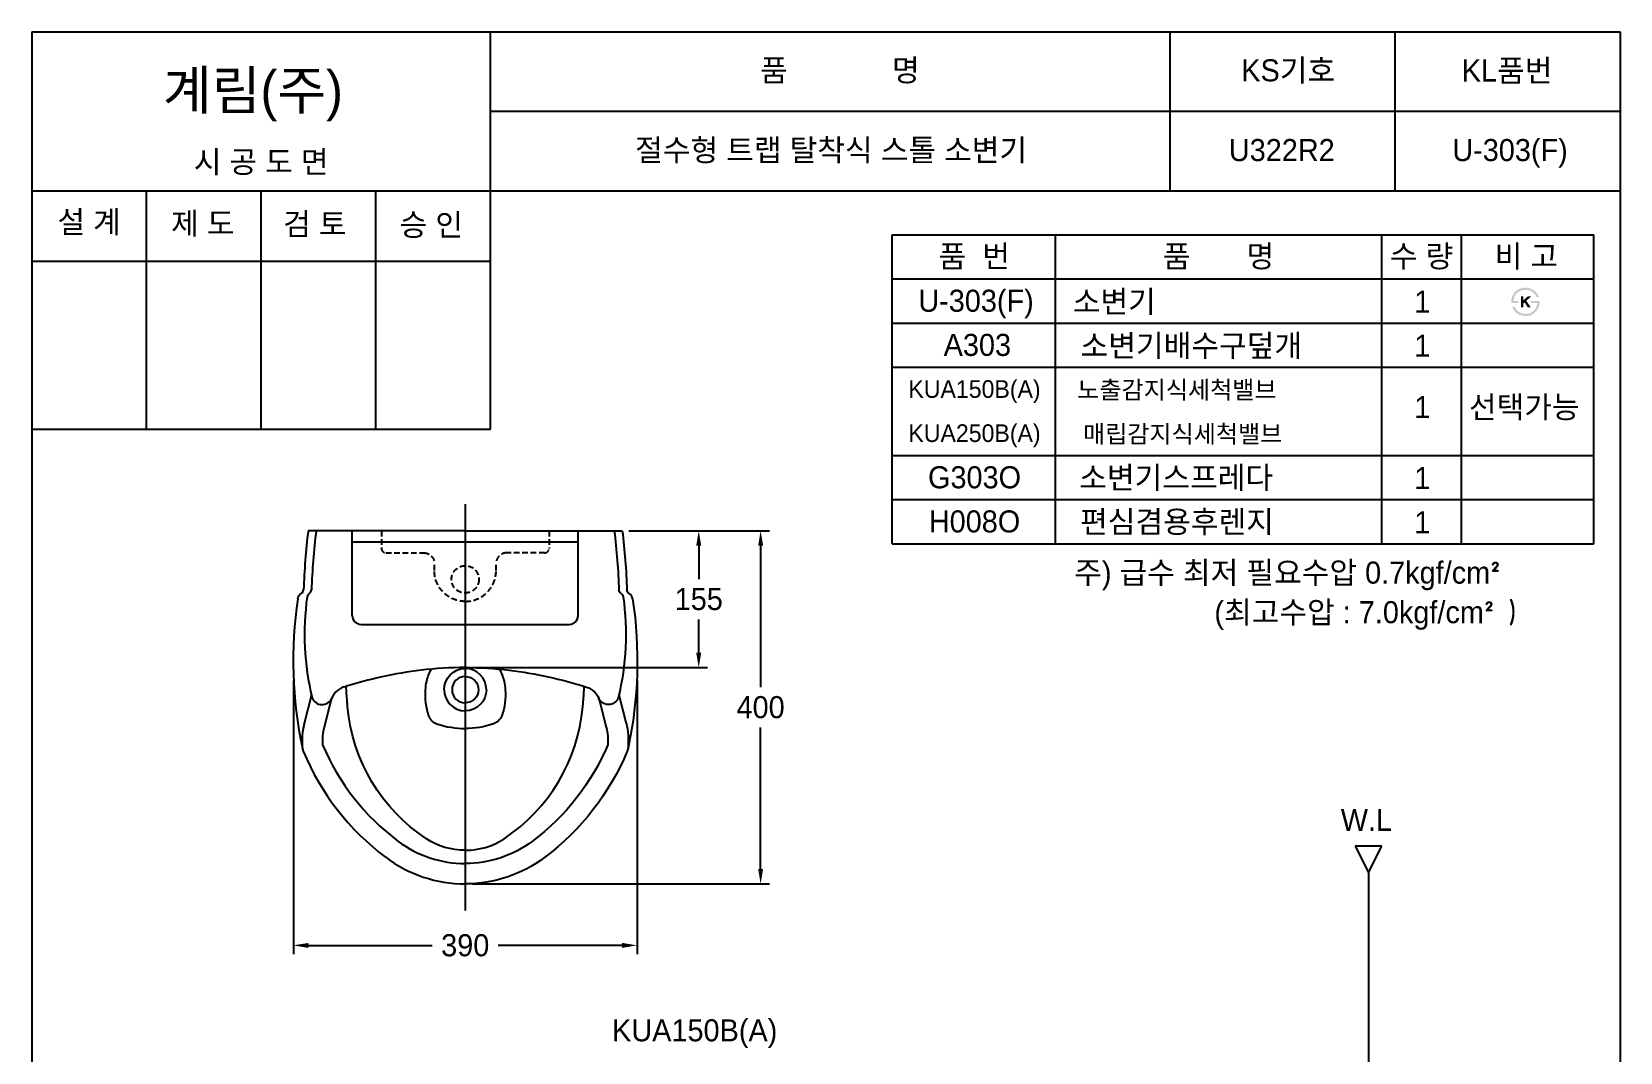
# Model space of a CAD drawing. Header units: millimetres. Extents: x 0 to 3700, y -67 to 2530.
# Drawn here: x 1900 to 3700, y 1374 to 2530 of the extents above; entities that cross this region are included whole.
import ezdxf
from ezdxf.enums import TextEntityAlignment as Align
from ezdxf.lldxf.tags import DXFTag

# ---------------------------------------------------------------- set-up
doc = ezdxf.new("R2010")
doc.units = ezdxf.units.MM
doc.linetypes.add('DASHED2', pattern=[9.525, 6.35, -3.175])
for name, color, linetype in [('TEXT', 7, 'Continuous'), ('내부선 및 부속', 4, 'Continuous'), ('도각라인', 255, 'Continuous'), ('외형선', 3, 'Continuous'), ('점선', 6, 'DASHED2'), ('중심선', 1, 'DASHED'), ('치수선', 7, 'Continuous')]:
    doc.layers.add(name, color=color, linetype=linetype)
doc.styles.add('____', font='')
doc.styles.add('타이틀', font='H2GTRM.TTF', dxfattribs={"height": 25})
doc.styles.get('____').set_extended_font_data('굴림')
tags = doc.linetypes.add('DASHDOT', pattern=[70, 31, -13, 13, -13]).pattern_tags.tags
tags[10:11] = [DXFTag(74, 4), DXFTag(75, 0), DXFTag(340, '0'), DXFTag(46, 0.0), DXFTag(50, 0.0), DXFTag(44, 0.0), DXFTag(45, 0.0)]
tags[8:9] = [DXFTag(74, 4), DXFTag(75, 0), DXFTag(340, '0'), DXFTag(46, 0.0), DXFTag(50, 0.0), DXFTag(44, 0.0), DXFTag(45, 0.0)]
tags[6:7] = [DXFTag(74, 4), DXFTag(75, 0), DXFTag(340, '0'), DXFTag(46, 0.0), DXFTag(50, 0.0), DXFTag(44, 0.0), DXFTag(45, 0.0)]
tags[4:5] = [DXFTag(74, 4), DXFTag(75, 0), DXFTag(340, '0'), DXFTag(46, 0.0), DXFTag(50, 0.0), DXFTag(44, 0.0), DXFTag(45, 0.0)]
tags = doc.linetypes.add('DASHED', pattern=[25.72, 12.86, -12.86]).pattern_tags.tags
tags[6:7] = [DXFTag(74, 4), DXFTag(75, 0), DXFTag(340, '0'), DXFTag(46, 0.0), DXFTag(50, 0.0), DXFTag(44, 0.0), DXFTag(45, 0.0)]
tags[4:5] = [DXFTag(74, 4), DXFTag(75, 0), DXFTag(340, '0'), DXFTag(46, 0.0), DXFTag(50, 0.0), DXFTag(44, 0.0), DXFTag(45, 0.0)]
doc.dimstyles.new('MSADIM', dxfattribs={"dimtxt": 33, "dimasz": 17, "dimexe": 10, "dimexo": 7.5, "dimgap": 10, "dimtad": 0, "dimtih": 1, "dimtoh": 1, "dimdec": 0, "dimzin": 1, "dimdsep": 46, "dimtxsty": '____', "dimcen": 11.25, "dimadec": 0, "dimazin": 0, "dimtfac": 1, "dimtdec": 0, "dimtix": 1, "dimtmove": 0, "dimatfit": 3, "dimfxl": 0, "dimtolj": 1, "dimtzin": 1, "dimarcsym": 0})

# ---------------------------------------------------------------- blocks, each defined once
blk = doc.blocks.new('*D10')
at = {"layer": '치수선', "color": 0, "linetype": 'Continuous', "lineweight": -2}
for p, q in [((2576.7, 1964.7), (2665.8, 1964.7)), ((2655.8, 1947.7), (2655.8, 1910)), ((2655.8, 1826.7), (2655.8, 1864.3)), ((2398.7, 1809.7), (2665.8, 1809.7))]:
    blk.add_line(p, q, dxfattribs=at)
at = {"layer": '치수선', "color": 0, "linetype": 'Continuous'}
for points in [[(2652.9, 1947.7), (2658.6, 1947.7), (2655.8, 1964.7)], [(2652.9, 1826.7), (2658.6, 1826.7), (2655.8, 1809.7)]]:
    blk.add_solid(points, dxfattribs=at)
at = {"layer": '치수선', "color": 0, "linetype": 'Continuous', "insert": (2655.8, 1887.2), "char_height": 25, "attachment_point": 5, "style": '____'}
blk.add_mtext('\\A1;155', dxfattribs=at)
blk = doc.blocks.new('*D11')
at = {"layer": '치수선', "color": 0, "linetype": 'Continuous', "lineweight": -2}
for p, q in [((2576.7, 1964.7), (2735.9, 1964.7)), ((2725.9, 1947.7), (2725.9, 1787.5)), ((2725.9, 1581.7), (2725.9, 1741.9)), ((2398.7, 1564.7), (2735.9, 1564.7))]:
    blk.add_line(p, q, dxfattribs=at)
at = {"layer": '치수선', "color": 0, "linetype": 'Continuous'}
for points in [[(2723.1, 1947.7), (2728.8, 1947.7), (2725.9, 1964.7)], [(2723.1, 1581.7), (2728.8, 1581.7), (2725.9, 1564.7)]]:
    blk.add_solid(points, dxfattribs=at)
at = {"layer": '치수선', "color": 0, "linetype": 'Continuous', "insert": (2725.9, 1764.7), "char_height": 25, "attachment_point": 5, "style": '____'}
blk.add_mtext('\\A1;400', dxfattribs=at)
blk = doc.blocks.new('*D12')
at = {"layer": '치수선', "color": 0, "linetype": 'Continuous', "lineweight": -2}
for p, q in [((2196.4, 1795.2), (2196.4, 1485)), ((2585.9, 1795.2), (2585.9, 1485)), ((2213.4, 1495), (2353.9, 1495)), ((2568.9, 1495), (2428.5, 1495))]:
    blk.add_line(p, q, dxfattribs=at)
at = {"layer": '치수선', "color": 0, "linetype": 'Continuous'}
for points in [[(2213.4, 1497.8), (2213.4, 1492.2), (2196.4, 1495)], [(2568.9, 1497.8), (2568.9, 1492.2), (2585.9, 1495)]]:
    blk.add_solid(points, dxfattribs=at)
at = {"layer": '치수선', "color": 0, "linetype": 'Continuous', "insert": (2391.2, 1495), "char_height": 25, "attachment_point": 5, "style": '____'}
blk.add_mtext('\\A1;390', dxfattribs=at)

msp = doc.modelspace()

# ---------------------------------------------------------------- hatches: boundary and pattern name
at = {"layer": 'TEXT'}
for points in [[(3576.6, 2222.8), (3576.6, 2223.2), (3576.6, 2223.6), (3576.5, 2224), (3576.6, 2224.4), (3576.6, 2224.8), (3576.6, 2225.2), (3576.6, 2225.6), (3576.7, 2226), (3576.7, 2226.4), (3576.8, 2226.8), (3576.8, 2227.2), (3576.9, 2227.6), (3577, 2228), (3577.1, 2228.4), (3577.2, 2228.8), (3577.3, 2229.1), (3577.4, 2229.5), (3577.5, 2229.9), (3577.7, 2230.3), (3577.8, 2230.6), (3578, 2231), (3578.1, 2231.4), (3578.3, 2231.7), (3578.5, 2232.1), (3578.7, 2232.4), (3578.9, 2232.7), (3579.1, 2233.1), (3579.3, 2233.4), (3579.5, 2233.7), (3579.7, 2234), (3580, 2234.3), (3580.5, 2234.9), (3580.8, 2235.2), (3581, 2235.5), (3581.3, 2235.8), (3581.6, 2236.1), (3581.9, 2236.4), (3582.2, 2236.6), (3582.5, 2236.9), (3582.8, 2237.1), (3583.2, 2237.4), (3583.5, 2237.6), (3583.8, 2237.8), (3584.2, 2238), (3584.5, 2238.2), (3584.9, 2238.4), (3585.2, 2238.6), (3585.7, 2238.7), (3586.1, 2238.9), (3586.5, 2239.1), (3586.9, 2239.2), (3587.3, 2239.4), (3587.8, 2239.5), (3588.2, 2239.6), (3588.6, 2239.7), (3589.1, 2239.8), (3589.5, 2239.9), (3590, 2239.9), (3590.5, 2240), (3591, 2240), (3591.4, 2240.1), (3591.9, 2240.1), (3592.4, 2240.1), (3593.2, 2240.1), (3593.6, 2240.1), (3593.9, 2240), (3594.3, 2240), (3594.7, 2240), (3595, 2239.9), (3595.4, 2239.9), (3595.7, 2239.8), (3596.1, 2239.7), (3596.4, 2239.7), (3596.8, 2239.6), (3597.1, 2239.5), (3597.4, 2239.4), (3597.8, 2239.3), (3598.1, 2239.2), (3598.4, 2239.1), (3598.7, 2239), (3599, 2238.9), (3599.4, 2238.7), (3599.7, 2238.6), (3600, 2238.5), (3600.3, 2238.3), (3600.6, 2238.2), (3600.8, 2238), (3601.1, 2237.8), (3601.4, 2237.7), (3601.7, 2237.5), (3602, 2237.3), (3602.2, 2237.1), (3602.5, 2236.9), (3602.8, 2236.7), (3603.2, 2236.4), (3603.6, 2236), (3604, 2235.6), (3604.4, 2235.2), (3604.8, 2234.8), (3605.1, 2234.4), (3605.5, 2234), (3605.8, 2233.6), (3606.1, 2233.1), (3606.4, 2232.6), (3606.7, 2232.2), (3607, 2231.7), (3607.3, 2231.1), (3607.5, 2230.6), (3607.8, 2230.1), (3608, 2229.5), (3608, 2229.5), (3604.9, 2229.5), (3604.9, 2229.5), (3604.8, 2229.7), (3604.8, 2229.9), (3604.7, 2230.1), (3604.6, 2230.2), (3604.6, 2230.4), (3604.5, 2230.6), (3604.4, 2230.7), (3604.3, 2230.9), (3604.2, 2231.1), (3604.1, 2231.2), (3604, 2231.4), (3603.9, 2231.6), (3603.8, 2231.7), (3603.7, 2231.9), (3603.6, 2232.1), (3603.5, 2232.2), (3603.3, 2232.4), (3603.2, 2232.6), (3602.9, 2232.9), (3602.7, 2233.2), (3602.4, 2233.5), (3602.1, 2233.8), (3601.7, 2234.1), (3601.4, 2234.4), (3601, 2234.7), (3600.8, 2234.9), (3600.6, 2235.1), (3600.3, 2235.2), (3600.1, 2235.4), (3599.9, 2235.5), (3599.6, 2235.7), (3599.4, 2235.8), (3599.1, 2236), (3598.9, 2236.1), (3598.6, 2236.2), (3598.4, 2236.4), (3598.1, 2236.5), (3597.9, 2236.6), (3597.6, 2236.7), (3597.4, 2236.8), (3597.1, 2236.9), (3596.8, 2237), (3596.6, 2237), (3596.3, 2237.1), (3596.1, 2237.2), (3595.8, 2237.3), (3595.5, 2237.3), (3595.2, 2237.4), (3595, 2237.4), (3594.7, 2237.5), (3594.4, 2237.5), (3594.1, 2237.5), (3593.8, 2237.6), (3593.6, 2237.6), (3593.3, 2237.6), (3593, 2237.6), (3592.7, 2237.6), (3592.3, 2237.6), (3592, 2237.6), (3591.7, 2237.6), (3591.3, 2237.5), (3591, 2237.5), (3590.7, 2237.5), (3590.3, 2237.4), (3590, 2237.4), (3589.7, 2237.3), (3589.4, 2237.3), (3589.1, 2237.2), (3588.8, 2237.1), (3588.5, 2237), (3588.2, 2237), (3587.9, 2236.9), (3587.6, 2236.8), (3587.3, 2236.7), (3587, 2236.5), (3586.7, 2236.4), (3586.5, 2236.3), (3586.2, 2236.2), (3585.9, 2236), (3585.6, 2235.9), (3585.4, 2235.7), (3585.1, 2235.6), (3584.9, 2235.4), (3584.6, 2235.2), (3584.4, 2235), (3584.1, 2234.9), (3583.9, 2234.7), (3583.7, 2234.5), (3583.4, 2234.3), (3583.2, 2234), (3583, 2233.8), (3582.7, 2233.6), (3582.5, 2233.4), (3582.3, 2233.1), (3582.1, 2232.9), (3581.9, 2232.6), (3581.7, 2232.4), (3581.6, 2232.1), (3581.4, 2231.9), (3581.2, 2231.6), (3581.1, 2231.4), (3580.9, 2231.1), (3580.8, 2230.8), (3580.6, 2230.5), (3580.5, 2230.3), (3580.4, 2230), (3580.3, 2229.7), (3580.2, 2229.4), (3580, 2229.1), (3580, 2228.8), (3579.9, 2228.5), (3579.8, 2228.2), (3579.7, 2227.8), (3579.6, 2227.5), (3579.6, 2227.2), (3579.5, 2226.9), (3579.5, 2226.5), (3579.4, 2226.2), (3579.4, 2225.8), (3579.4, 2225.5), (3579.3, 2225.1), (3579.3, 2225.1), (3584.5, 2225.1), (3584.5, 2225.1), (3584.5, 2225.1), (3584.5, 2222.8), (3584.5, 2222.8), (3584.5, 2222.8), (3576.6, 2222.8)], [(3608.7, 2225.1), (3608.8, 2224.7), (3608.7, 2224.3), (3608.7, 2223.8), (3608.7, 2223.4), (3608.7, 2223), (3608.6, 2222.5), (3608.6, 2222.1), (3608.5, 2221.7), (3608.5, 2221.3), (3608.4, 2220.9), (3608.3, 2220.4), (3608.2, 2220), (3608.1, 2219.6), (3608, 2219.2), (3607.8, 2218.8), (3607.7, 2218.4), (3607.6, 2218), (3607.4, 2217.6), (3607.3, 2217.3), (3607.1, 2216.9), (3606.9, 2216.5), (3606.7, 2216.2), (3606.6, 2215.8), (3606.4, 2215.5), (3606.2, 2215.1), (3605.9, 2214.8), (3605.7, 2214.5), (3605.5, 2214.2), (3605.3, 2213.8), (3605, 2213.5), (3604.8, 2213.2), (3604.5, 2212.9), (3604.2, 2212.6), (3604, 2212.4), (3603.7, 2212.1), (3603.4, 2211.8), (3603.1, 2211.6), (3602.8, 2211.3), (3602.5, 2211.1), (3602.2, 2210.8), (3601.9, 2210.6), (3601.6, 2210.4), (3601.2, 2210.2), (3600.9, 2210), (3600.6, 2209.8), (3600.2, 2209.6), (3599.9, 2209.4), (3599.5, 2209.3), (3599.2, 2209.1), (3598.8, 2209), (3598.4, 2208.8), (3598, 2208.7), (3597.7, 2208.6), (3597.3, 2208.5), (3596.9, 2208.4), (3596.5, 2208.3), (3596.1, 2208.2), (3595.7, 2208.1), (3595.3, 2208.1), (3594.9, 2208), (3594.5, 2208), (3594.1, 2208), (3593.7, 2207.9), (3593.3, 2207.9), (3592.6, 2207.9), (3592, 2208), (3591.3, 2208), (3590.7, 2208.1), (3590.1, 2208.2), (3589.8, 2208.2), (3589.5, 2208.3), (3589.2, 2208.3), (3588.9, 2208.4), (3588.6, 2208.5), (3588.3, 2208.6), (3588, 2208.6), (3587.7, 2208.7), (3587.4, 2208.8), (3587.1, 2208.9), (3586.8, 2209), (3586.6, 2209.1), (3586.3, 2209.2), (3586, 2209.4), (3585.7, 2209.5), (3585.5, 2209.6), (3585.2, 2209.7), (3584.9, 2209.9), (3584.7, 2210), (3584.4, 2210.2), (3584.1, 2210.3), (3583.6, 2210.7), (3583.4, 2210.8), (3583.1, 2211), (3582.8, 2211.2), (3582.6, 2211.4), (3582.4, 2211.6), (3582.1, 2211.8), (3581.9, 2212), (3581.6, 2212.2), (3581.4, 2212.5), (3581.2, 2212.7), (3581, 2212.9), (3580.8, 2213.1), (3580.5, 2213.4), (3580.3, 2213.6), (3580.1, 2213.9), (3579.9, 2214.1), (3579.7, 2214.4), (3579.6, 2214.6), (3579.4, 2214.9), (3579.2, 2215.2), (3579, 2215.5), (3578.8, 2215.7), (3578.7, 2216), (3578.5, 2216.3), (3578.3, 2216.6), (3578.2, 2216.9), (3578, 2217.2), (3577.8, 2217.8), (3577.5, 2218.5), (3577.5, 2218.5), (3580.4, 2218.5), (3580.4, 2218.5), (3580.7, 2218.1), (3580.9, 2217.6), (3581.1, 2217.2), (3581.4, 2216.9), (3581.6, 2216.5), (3581.9, 2216.1), (3582.1, 2215.8), (3582.4, 2215.4), (3582.7, 2215.1), (3582.9, 2214.8), (3583.2, 2214.5), (3583.5, 2214.2), (3583.8, 2213.9), (3584.1, 2213.6), (3584.4, 2213.3), (3584.7, 2213.1), (3584.9, 2212.9), (3585.2, 2212.7), (3585.4, 2212.6), (3585.6, 2212.4), (3585.9, 2212.3), (3586.1, 2212.1), (3586.3, 2212), (3586.6, 2211.9), (3586.8, 2211.7), (3587.1, 2211.6), (3587.3, 2211.5), (3587.6, 2211.4), (3587.9, 2211.3), (3588.1, 2211.2), (3588.4, 2211.1), (3588.7, 2211), (3588.9, 2211), (3589.2, 2210.9), (3589.5, 2210.8), (3589.8, 2210.8), (3590, 2210.7), (3590.3, 2210.7), (3590.6, 2210.6), (3590.9, 2210.6), (3591.2, 2210.6), (3591.5, 2210.5), (3591.8, 2210.5), (3592.1, 2210.5), (3592.4, 2210.5), (3592.7, 2210.5), (3593, 2210.5), (3593.9, 2210.5), (3594.1, 2210.6), (3594.4, 2210.6), (3594.7, 2210.6), (3594.9, 2210.6), (3595.2, 2210.7), (3595.5, 2210.7), (3595.7, 2210.8), (3596, 2210.8), (3596.3, 2210.9), (3596.5, 2210.9), (3596.8, 2211), (3597, 2211.1), (3597.3, 2211.2), (3597.5, 2211.2), (3597.8, 2211.3), (3598, 2211.4), (3598.3, 2211.5), (3598.5, 2211.6), (3598.8, 2211.8), (3599, 2211.9), (3599.2, 2212), (3599.5, 2212.1), (3599.7, 2212.3), (3599.9, 2212.4), (3600.2, 2212.6), (3600.4, 2212.7), (3600.6, 2212.9), (3600.9, 2213), (3601.1, 2213.2), (3601.3, 2213.4), (3601.6, 2213.6), (3601.8, 2213.8), (3602, 2214), (3602.3, 2214.3), (3602.5, 2214.5), (3602.7, 2214.8), (3602.9, 2215), (3603.2, 2215.3), (3603.3, 2215.5), (3603.5, 2215.8), (3603.7, 2216), (3603.9, 2216.3), (3604.1, 2216.6), (3604.2, 2216.9), (3604.4, 2217.2), (3604.5, 2217.4), (3604.7, 2217.7), (3604.8, 2218), (3604.9, 2218.3), (3605.1, 2218.7), (3605.2, 2219), (3605.3, 2219.3), (3605.4, 2219.6), (3605.5, 2220), (3605.6, 2220.3), (3605.6, 2220.6), (3605.7, 2221), (3605.8, 2221.3), (3605.8, 2221.7), (3605.9, 2222.1), (3605.9, 2222.4), (3605.9, 2222.8), (3605.9, 2222.8), (3598.5, 2222.8), (3598.5, 2222.8), (3598.5, 2222.8), (3598.5, 2225.1), (3598.5, 2225.1), (3598.5, 2225.1), (3608.7, 2225.1)], [(3590.3, 2225.8), (3595.1, 2230.2), (3599, 2230.2), (3593.6, 2225.2), (3598.7, 2217.7), (3595.3, 2217.7), (3591.7, 2223.4), (3590.3, 2222.2), (3590.3, 2217.7), (3587.4, 2217.7), (3587.4, 2230.3), (3590.3, 2230.3)]]:
    msp.add_hatch(color=256, dxfattribs=at).paths.add_polyline_path(points, flags=0)

# ---------------------------------------------------------------- linework, layer by layer
at = {"layer": '내부선 및 부속', "linetype": 'Continuous'}
for p, q in [((2263.2, 1868.7), (2263.2, 1964.7)), ((2519.1, 1868.7), (2519.1, 1964.7)), ((2519.1, 1951.7), (2263.2, 1951.7)), ((2273.2, 1858.7), (2509.1, 1858.7)), ((2216.9, 1778.7), (2209, 1748)), ((2565.4, 1778.7), (2573.3, 1748))]:
    msp.add_line(p, q, dxfattribs=at)
at = {"layer": '내부선 및 부속', "linetype": 'Continuous', "flags": 128}
for points in [[(2560.1, 1964.7, -0.021118), (2565.4, 1897.5)], [(2567.6, 1893.8, -0.239996), (2565.4, 1897.8)], [(2567.6, 1893.8, -0.213364), (2570.2, 1889.7)], [(2570.2, 1889.7, -0.093874), (2564.6, 1775.6)], [(2367.2, 1784.7, -0.414213), (2391.2, 1808.7)], [(2429.7, 1807.9, -0.084261), (2435.2, 1793.9)], [(2257.4, 1771.6, -0.005421), (2256.2, 1788.4)], [(2391.2, 1799.7, -0.999999), (2391.2, 1769.7)], [(2415.2, 1784.7, -0.414213), (2391.2, 1760.7)], [(2436.5, 1784.7, -0.104167), (2432.7, 1755.2)], [(2435.2, 1793.9, -0.03227), (2436.5, 1784.7)], [(2257.9, 1765.2, -0.002038), (2257.4, 1771.6)], [(2347.2, 1615.9, -0.228865), (2257.9, 1765.2)], [(2564.6, 1775.6, -0.675009), (2542.3, 1775.1)], [(2423.3, 1746, -0.082085), (2391.2, 1740.7)], [(2432.7, 1755.2, -0.230379), (2423.3, 1746)], [(2573.3, 1748, -0.092103), (2575.4, 1717.2)], [(2391.2, 1602.7, -0.146561), (2347.2, 1615.9)]]:
    msp.add_lwpolyline(points, format="xyb", dxfattribs=at)
msp.add_lwpolyline([(2415.2, 1784.7), (2415.2, 1784.7)], dxfattribs=at)
at = {"layer": '내부선 및 부속', "linetype": 'Continuous'}
for centre, radius, start, end in [((3015.3, 1867.9), 798.9, 173.0419, 177.881), ((2218, 1888.8), 6, 123.8989, 172.0759), ((2211.9, 1898), 5, 303.8989, 357.881), ((2516, 1847.4), 306.9, 172.0759, 193.5274), ((2273.2, 1868.7), 10, 180, 270), ((2509.1, 1868.7), 10, 270, 0), ((2391.2, 1784.7), 45, 148.924, 168.1897), ((2391.2, 1784.7), 24, 0, 89.9999), ((2417.7, 1779.1), 72.1, 175.5484, 199.3359), ((2417.7, 1779.1), 72.1, 168.1897, 175.5829), ((2391.2, 1784.7), 24, 180, 180.0000027777867), ((2391.2, 1784.7), 24, 180, 269.9999), ((2391.2, 1784.7), 15, 90.0001, 269.9999), ((1746.4, 1834.4), 781.1, 355.383, 356.6253), ((2228.9, 1779.9), 12.1, 200.8516, 336.9305), ((2325.2, 1782.9), 200, 303.3519, 354.9159), ((1746.4, 1834.4), 781.1, 354.9159, 355.383), ((2290.9, 1726.8), 84.6, 165.4886, 186.5377), ((2363.8, 1760.2), 15, 199.3359, 251.2295), ((2391.2, 1840.7), 100, 251.2295, 270), ((2391.2, 1682.7), 80, 270, 303.3519)]:
    msp.add_arc(centre, radius, start, end, dxfattribs=at)
at = {"layer": '도각라인', "color": 7}
for p, q in [((1900, 2530), (3700, 2530)), ((1900, 2530), (1900, 0)), ((2420, 2080), (2420, 2530)), ((3190, 2350), (3190, 2530)), ((3445, 2350), (3445, 2530)), ((3700, 2530), (3700, 0)), ((2420, 2440), (3700, 2440)), ((1900, 2350), (3700, 2350)), ((2030, 2080), (2030, 2350)), ((2160, 2080), (2160, 2350)), ((2290, 2080), (2290, 2350)), ((2875, 2300), (3670, 2300)), ((2875, 1950), (2875, 2300)), ((3060, 1950), (3060, 2300)), ((3430, 1950), (3430, 2300)), ((3520, 1950), (3520, 2300)), ((3670, 1950), (3670, 2300)), ((1900, 2270), (2420, 2270)), ((2875, 2250), (3670, 2250)), ((2875, 2200), (3670, 2200)), ((2875, 2150), (3670, 2150)), ((1900, 2080), (2420, 2080)), ((2875, 2050), (3670, 2050)), ((2875, 2000), (3670, 2000)), ((2875, 1950), (3670, 1950))]:
    msp.add_line(p, q, dxfattribs=at)
at = {"layer": '외형선', "linetype": 'Continuous'}
for p, q in [((2391.2, 1964.7), (2213.2, 1964.7)), ((2391.2, 1964.7), (2569.2, 1964.7)), ((2239, 1772), (2231.3, 1742.2)), ((2543.4, 1772), (2551, 1742.2)), ((3429.7, 1607.4), (3399.7, 1607.4)), ((3399.7, 1607.4), (3414.7, 1577.4)), ((3414.7, 1577.4), (3429.7, 1607.4)), ((3414.7, 1577.4), (3414.7, 1086.1))]:
    msp.add_line(p, q, dxfattribs=at)
at = {"layer": '외형선', "linetype": 'Continuous', "flags": 128}
for points in [[(2569.2, 1964.7, -0.020778), (2574.4, 1897.8)], [(2201.4, 1887.7, -0.235028), (2205.4, 1893.6)], [(2576.9, 1893.6, -0.258709), (2574.4, 1897.8)], [(2201.4, 1887.7, -0.005691), (2201.4, 1887.5)], [(2580.9, 1887.5, -0.09004), (2575.7, 1718.4)], [(2391.2, 1809.7, -0.029845), (2441.2, 1806.7)], [(2441.2, 1806.7, -0.046631), (2528.5, 1787.7)], [(2528.5, 1787.7, -0.258289), (2543.4, 1772)], [(2551, 1742.2, -0.081419), (2552.8, 1722.3)], [(2552.8, 1722.3, -0.131989), (2467.5, 1613.2)], [(2574.6, 1714.9, -0.133425), (2481.3, 1594.8)], [(2575.7, 1718.4, -0.04636), (2574.6, 1714.9)], [(2467.5, 1613.2, -0.1626), (2391.2, 1587.7)], [(2481.3, 1594.8, -0.1626), (2391.2, 1564.7)]]:
    msp.add_lwpolyline(points, format="xyb", dxfattribs=at)
at = {"layer": '외형선', "linetype": 'Continuous'}
for centre, radius, start, end in [((3015.3, 1867.9), 807.9, 173.1198, 177.881), ((2202.9, 1898), 5, 299.8614, 357.881), ((2572.9, 1886.7), 8, 7.2344, 60.1386), ((2669.8, 1817.2), 473.6, 171.4614, 192.0415), ((2399.1, 1330.2), 480, 96.9368, 107.616), ((2391.2, 1389.7), 420, 90, 96.838), ((2260.6, 1766.4), 22.4, 107.616, 165.5454), ((2290.9, 1726.8), 61.6, 165.5454, 184.1641), ((2226.1, 1722.6), 20, 192.0415, 202.6588), ((2475.3, 1826.6), 290, 202.6588, 233.0581), ((2475.3, 1826.6), 267, 202.9823, 233.0581), ((2391.2, 1714.7), 127, 233.0581, 270), ((2391.2, 1714.7), 150, 233.0581, 270)]:
    msp.add_arc(centre, radius, start, end, dxfattribs=at)
at = {"layer": '점선'}
for p, q in [((2296.2, 1964.7), (2296.2, 1944.7)), ((2486.2, 1964.7), (2486.2, 1944.7)), ((2301.2, 1939.7), (2344.2, 1939.7)), ((2356.2, 1919.7), (2356.2, 1927.7)), ((2426.2, 1919.7), (2426.2, 1927.7)), ((2481.2, 1939.7), (2438.2, 1939.7))]:
    msp.add_line(p, q, dxfattribs=at)
at = {"layer": '점선', "flags": 128}
for points in [[(2344.2, 1939.7, -0.413981), (2356.2, 1927.7)], [(2391.2, 1884.7, -0.413981), (2356.2, 1919.7)]]:
    msp.add_lwpolyline(points, format="xyb", dxfattribs=at)
at = {"layer": '점선'}
msp.add_circle((2391.2, 1909.7), 15.5, dxfattribs=at)
for centre, radius, start, end in [((2301.2, 1944.7), 5, 180, 270), ((2481.2, 1944.7), 5, 270, 0), ((2438.2, 1927.7), 12, 90, 179.9545), ((2391.2, 1919.7), 35, 270, 359.9545)]:
    msp.add_arc(centre, radius, start, end, dxfattribs=at)
at = {"layer": '중심선', "linetype": 'DASHDOT'}
msp.add_line((2391.2, 1994.7), (2391.2, 1534.7), dxfattribs=at)

# ---------------------------------------------------------------- texts
at = {"layer": 'TEXT', "style": '타이틀'}
for s, height, p in [('품             명', 25, (2815.7, 2486.4)), ('KS기호', 25, (3323.8, 2486.3)), ('KL품번', 25, (3571.8, 2486.1)), ('시 공 도 면', 25, (2159.9, 2382.7)), ('절수형 트랩 탈착식 스톨 소변기', 25, (2805.8, 2396)), ('U322R2', 25, (3316.5, 2396)), ('U-303(F)', 25, (3575.1, 2396)), ('설 계', 25, (1965, 2314.6)), ('제 도', 25, (2093.8, 2312.9)), ('검 토', 25, (2220.8, 2312.3)), ('승 인', 25, (2352.7, 2311.4)), ('품  번', 25, (2967.9, 2275.7)), ('품       명', 25, (3244.8, 2275.7)), ('수 량', 25, (3474.8, 2275.7)), ('비 고', 25, (3593.6, 2275.7)), ('U-303(F)', 25, (2970, 2225.3)), ('소변기', 25, (3126.7, 2224.4)), ('1', 25, (3475.7, 2224.4)), ('A303', 25, (2971.5, 2175.3)), ('소변기배수구덮개', 25, (3214, 2174.4)), ('1', 25, (3475.7, 2174.4)), ('KUA150B(A)', 20, (2968.3, 2125.3)), ('노출감지식세척밸브', 20, (3197.6, 2124.4)), ('1', 25, (3475.7, 2104.8)), ('선택가능', 25, (3591.3, 2104.8)), ('KUA250B(A)', 20, (2968.3, 2075.3)), ('매립감지식세척밸브', 20, (3204.2, 2074.4)), ('G303O', 25, (2968.3, 2025.3)), ('소변기스프레다', 25, (3196.8, 2025)), ('1', 25, (3475.7, 2024.4)), ('H008O', 25, (2968.3, 1975.3)), ('편심겸용후렌지', 25, (3197.7, 1974.9)), ('1', 25, (3475.7, 1974.4))]:
    msp.add_text(s, height=height, dxfattribs=at).set_placement(p, align=Align.MIDDLE_CENTER)
msp.add_text('계림(주)', height=44, dxfattribs=at).set_placement((2048.7, 2441.8))
msp.add_text('W.L', height=25, dxfattribs=at).set_placement((3412.4, 1637.2), align=Align.MIDDLE)
at = {"layer": 'TEXT', "char_height": 25, "attachment_point": 1, "line_spacing_factor": 0.963855, "style": '타이틀'}
for s, insert, width in [('\\A1;주) 급수 최저 필요수압 0.7kgf/cm{\\fISOCPEUR|b0|i0|c0|p34;² }', (3081.3, 1929.8), 571.731), ('\\A1;(최고수압 : 7.0kgf/cm{\\fISOCPEUR|b0|i0|c0|p34;² )}', (3240.1, 1885), 571.731), ('\\A1;KUA150B(A)', (2557.6, 1411.3), 380.447)]:
    msp.add_mtext(s, dxfattribs=dict(at, insert=insert, width=width))

# ---------------------------------------------------------------- dimensions: what is measured, and where the dimension line sits
at = {"layer": '치수선', "linetype": 'Continuous'}
for base, p1, p2, picture, middle in [((2655.8, 1809.7), (2569.2, 1964.7), (2391.2, 1809.7), '*D10', (2655.8, 1887.2)), ((2725.9, 1964.7), (2391.2, 1564.7), (2569.2, 1964.7), '*D11', (2725.9, 1764.7))]:
    dim = msp.add_linear_dim(base=base, p1=p1, p2=p2, angle=90, dimstyle='MSADIM', override={"dimtxt": 25}, dxfattribs=at)
    dim.commit()
    dim.dimension.update_dxf_attribs({"geometry": picture, "text_midpoint": middle, "dimtype": 160})
dim = msp.add_linear_dim(base=(2585.9375, 1495.0098), p1=(2196.3801, 1802.7276), p2=(2585.9375, 1802.7276), dimstyle='MSADIM', override={"dimtxt": 25}, dxfattribs=at)
dim.commit()
dim.dimension.update_dxf_attribs({"geometry": '*D12', "text_midpoint": (2391.1588, 1495.0098), "dimtype": 160})

doc.saveas('drawing.dxf')
